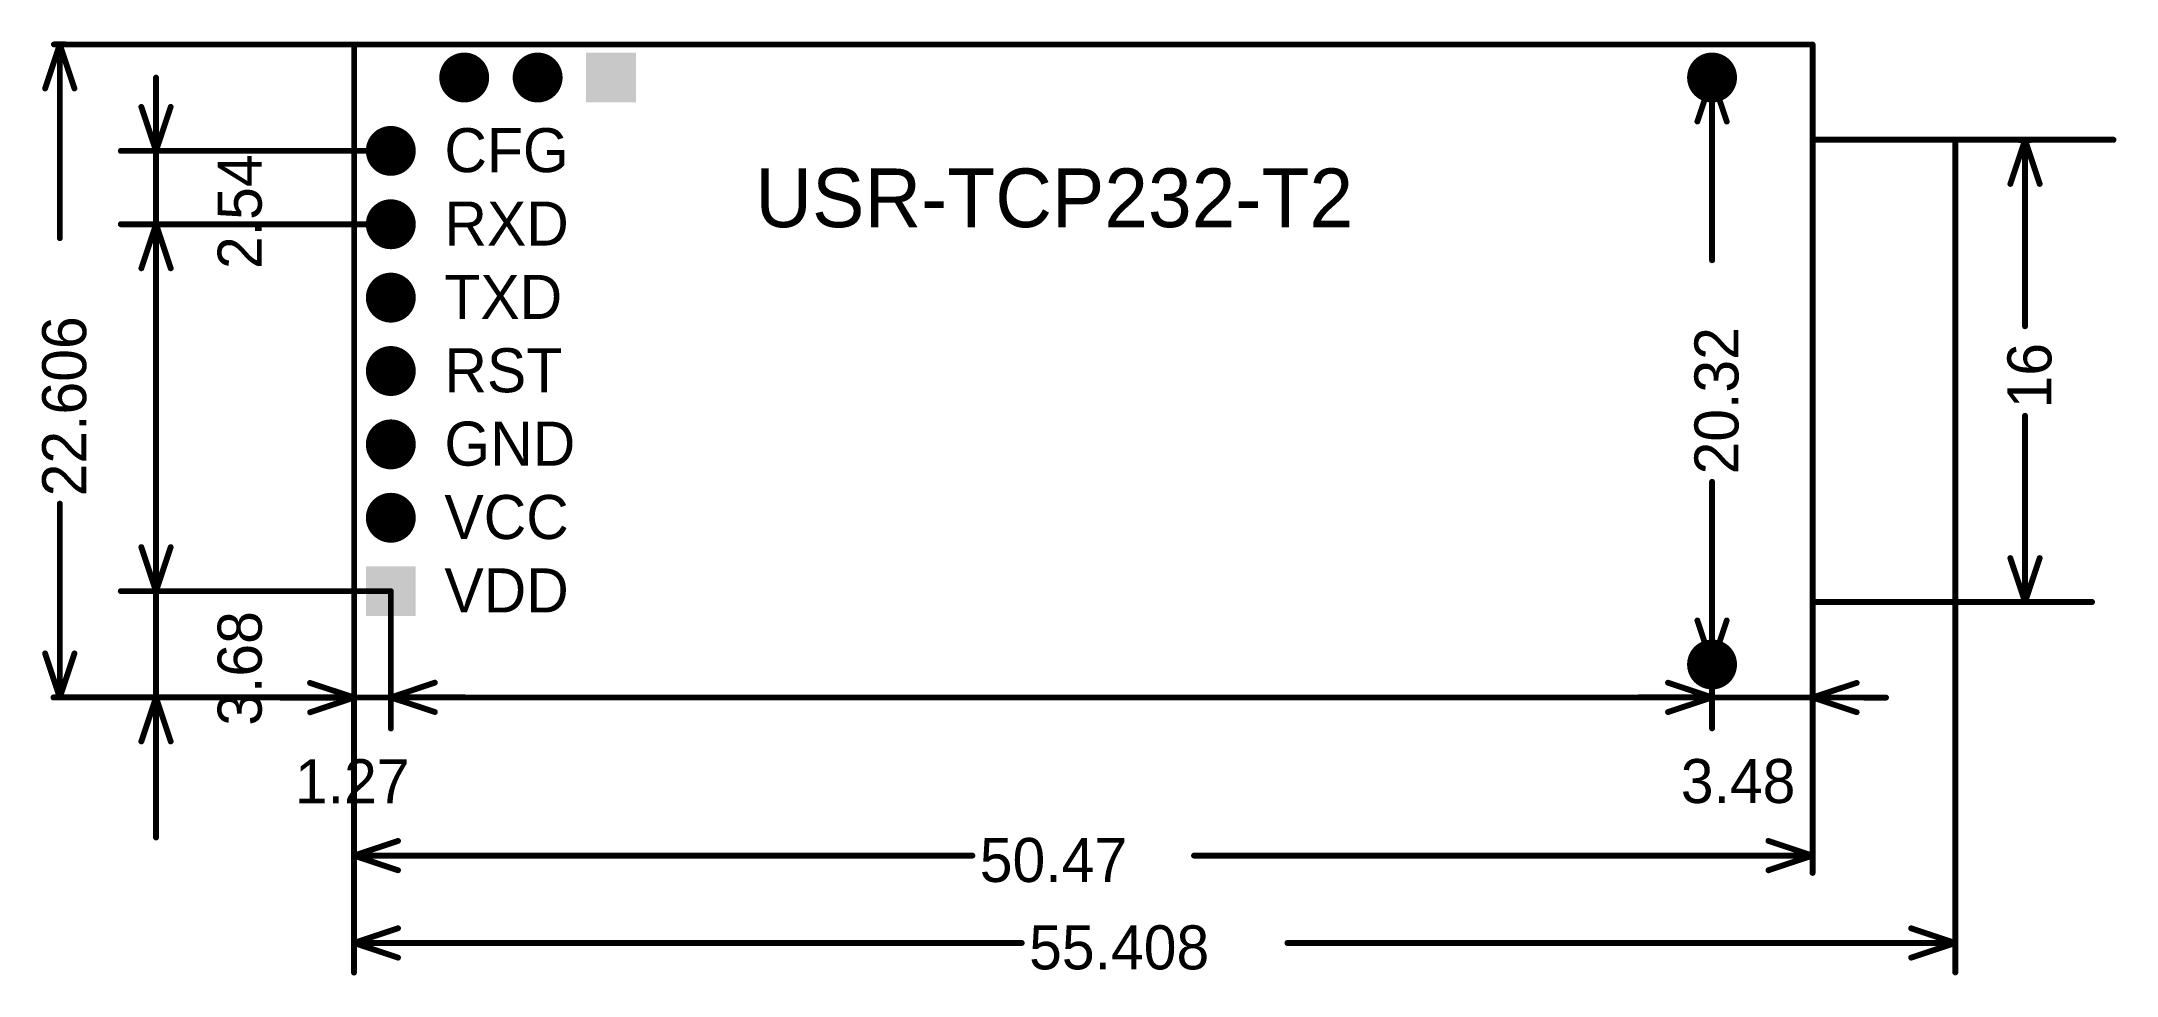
# Model space of a CAD drawing. Extents: x 713.2 to 785, y 287.3 to 319.6.
import ezdxf

# ---------------------------------------------------------------- set-up
doc = ezdxf.new("R2010")
doc.units = 0
doc.header["$MEASUREMENT"] = 0
doc.layers.get('0').update_dxf_attribs({"linetype": 'CONTINUOUS'})
for name, color, linetype in [('BOTTOMSOLDER', 6, 'CONTINUOUS'), ('KEEPOUTLAYER', 6, 'CONTINUOUS'), ('MECHANICAL3', 76, 'CONTINUOUS'), ('MULTILAYER', 9, 'CONTINUOUS'), ('TOPOVERLAY', 2, 'CONTINUOUS'), ('TOPSOLDER', 216, 'CONTINUOUS')]:
    doc.layers.add(name, color=color, linetype=linetype)

# ---------------------------------------------------------------- blocks, each defined once
blk = doc.blocks.new('SIP_7_1')
at = {"layer": 'BOTTOMSOLDER', "const_width": 0.8636}
for points in [[(2.1082, 0, 1), (2.9718, 0, 1)], [(4.6482, 0, 1), (5.5118, 0, 1)], [(7.188208, 0, 1), (8.051808, 0, 1)], [(9.7282, 0, 1), (10.5918, 0, 1)], [(12.2682, 0, 1), (13.1318, 0, 1)], [(14.8082, 0, 1), (15.6718, 0, 1)]]:
    blk.add_lwpolyline(points, format="xyb", close=True, dxfattribs=at)
at = {"layer": 'BOTTOMSOLDER'}
blk.add_solid([(-0.8636, -0.8636), (0.8636, -0.8636), (-0.8636, 0.8636), (0.8636, 0.8636)], dxfattribs=at)
at = {"layer": 'MULTILAYER', "const_width": 0.762}
for points in [[(2.159, 0, 1), (2.921, 0, 1)], [(4.699, 0, 1), (5.461, 0, 1)], [(7.239008, 0, 1), (8.001008, 0, 1)], [(9.779, 0, 1), (10.541, 0, 1)], [(12.319, 0, 1), (13.081, 0, 1)], [(14.859, 0, 1), (15.621, 0, 1)]]:
    blk.add_lwpolyline(points, format="xyb", close=True, dxfattribs=at)
at = {"layer": 'MULTILAYER'}
blk.add_solid([(-0.762, -0.762), (0.762, -0.762), (-0.762, 0.762), (0.762, 0.762)], dxfattribs=at)
at = {"layer": 'TOPSOLDER', "const_width": 0.8636}
for points in [[(2.1082, 0, 1), (2.9718, 0, 1)], [(4.6482, 0, 1), (5.5118, 0, 1)], [(7.188208, 0, 1), (8.051808, 0, 1)], [(9.7282, 0, 1), (10.5918, 0, 1)], [(12.2682, 0, 1), (13.1318, 0, 1)], [(14.8082, 0, 1), (15.6718, 0, 1)]]:
    blk.add_lwpolyline(points, format="xyb", close=True, dxfattribs=at)
at = {"layer": 'TOPSOLDER'}
blk.add_solid([(-0.8636, -0.8636), (0.8636, -0.8636), (-0.8636, 0.8636), (0.8636, 0.8636)], dxfattribs=at)
blk = doc.blocks.new('SIP_3_2')
at = {"layer": 'BOTTOMSOLDER', "const_width": 0.8636}
for points in [[(2.1082, 0.000008, 1), (2.9718, 0.000008, 1)], [(4.6482, 0.000008, 1), (5.5118, 0.000008, 1)]]:
    blk.add_lwpolyline(points, format="xyb", close=True, dxfattribs=at)
at = {"layer": 'BOTTOMSOLDER'}
blk.add_solid([(-0.8636, -0.863592), (0.8636, -0.863592), (-0.8636, 0.863608), (0.8636, 0.863608)], dxfattribs=at)
at = {"layer": 'MULTILAYER', "const_width": 0.762}
for points in [[(2.159, 0.000008, 1), (2.921, 0.000008, 1)], [(4.699, 0.000008, 1), (5.461, 0.000008, 1)]]:
    blk.add_lwpolyline(points, format="xyb", close=True, dxfattribs=at)
at = {"layer": 'MULTILAYER'}
blk.add_solid([(-0.762, -0.761992), (0.762, -0.761992), (-0.762, 0.762008), (0.762, 0.762008)], dxfattribs=at)
at = {"layer": 'TOPSOLDER', "const_width": 0.8636}
for points in [[(2.1082, 0.000008, 1), (2.9718, 0.000008, 1)], [(4.6482, 0.000008, 1), (5.5118, 0.000008, 1)]]:
    blk.add_lwpolyline(points, format="xyb", close=True, dxfattribs=at)
at = {"layer": 'TOPSOLDER'}
blk.add_solid([(-0.8636, -0.863592), (0.8636, -0.863592), (-0.8636, 0.863608), (0.8636, 0.863608)], dxfattribs=at)

msp = doc.modelspace()

# ---------------------------------------------------------------- linework, layer by layer
at = {"layer": 'BOTTOMSOLDER', "const_width": 0.8636}
for points in [[(770.5852, 318.389, 1), (771.4488, 318.389, 1)], [(770.5852, 298.069, 1), (771.4488, 298.069, 1)]]:
    msp.add_lwpolyline(points, format="xyb", close=True, dxfattribs=at)
at = {"layer": 'KEEPOUTLAYER', "const_width": 0.2032}
for points in [[(724.027, 319.532), (774.4968, 319.532)], [(724.027, 296.926), (724.027, 319.532)], [(774.4968, 296.926), (774.4968, 319.532)], [(779.434611, 290.768989), (779.434611, 300.23308)], [(724.027, 296.926), (774.4968, 296.926)], [(724.027, 293.1414), (724.027, 296.926)]]:
    msp.add_lwpolyline(points, dxfattribs=at)
at = {"layer": 'KEEPOUTLAYER', "const_width": 0.1016}
for points in [[(723.9762, 319.532, 1), (724.0778, 319.532, 1)], [(723.9762, 319.532, 1), (724.0778, 319.532, 1)], [(774.446, 319.532, 1), (774.5476, 319.532, 1)], [(774.446, 319.532, 1), (774.5476, 319.532, 1)], [(779.383811, 300.23308, 1), (779.485411, 300.23308, 1)], [(723.9762, 296.926, 1), (724.0778, 296.926, 1)], [(723.9762, 296.926, 1), (724.0778, 296.926, 1)], [(723.9762, 296.926, 1), (724.0778, 296.926, 1)], [(774.446, 296.926, 1), (774.5476, 296.926, 1)], [(774.446, 296.926, 1), (774.5476, 296.926, 1)], [(723.9762, 293.1414, 1), (724.0778, 293.1414, 1)], [(779.383811, 290.768989, 1), (779.485411, 290.768989, 1)]]:
    msp.add_lwpolyline(points, format="xyb", close=True, dxfattribs=at)
at = {"layer": 'MECHANICAL3', "const_width": 0.2032}
for points in [[(713.3336, 318.011), (713.8416, 319.535)], [(713.6384, 319.535), (714.0448, 319.535)], [(713.6524, 319.532), (724.0524, 319.532)], [(713.8416, 312.828043), (713.8416, 319.535)], [(713.8416, 319.535), (714.3496, 318.011)], [(717.172, 315.849), (717.172, 318.389)], [(770.509, 316.865), (771.017, 318.389)], [(770.8138, 318.389), (771.2202, 318.389)], [(771.017, 312.06329), (771.017, 318.389)], [(771.017, 318.389), (771.525, 316.865)], [(716.664, 317.373), (717.172, 315.849)], [(717.172, 315.849), (717.68, 317.373)], [(715.952, 315.849), (725.297, 315.849)], [(716.9688, 315.849), (717.3752, 315.849)], [(717.172, 292.078999), (717.172, 315.849)], [(779.434611, 316.23508), (784.910851, 316.23508)], [(781.339001, 314.704999), (781.847001, 316.228999)], [(781.643801, 316.228999), (782.050201, 316.228999)], [(781.847001, 309.778029), (781.847001, 316.228999)], [(781.847001, 316.228999), (782.355001, 314.704999)], [(715.952, 313.309), (725.297, 313.309)], [(716.664, 311.785), (717.172, 313.309)], [(716.9688, 313.309), (717.3752, 313.309)], [(717.172, 310.769), (717.172, 313.309)], [(717.172, 313.309), (717.68, 311.785)], [(781.847001, 300.229001), (781.847001, 306.679971)], [(771.017, 298.069), (771.017, 304.39471)], [(713.8416, 296.929), (713.8416, 303.635956)], [(717.172, 300.609), (717.172, 303.149)], [(716.664, 302.133), (717.172, 300.609)], [(717.172, 300.609), (717.68, 302.133)], [(781.339001, 301.753001), (781.847001, 300.229001)], [(781.847001, 300.229001), (782.355001, 301.753001)], [(715.952, 300.609), (725.297, 300.609)], [(716.9688, 300.609), (717.3752, 300.609)], [(725.297, 295.854001), (725.297, 300.609)], [(779.434611, 300.23308), (784.169171, 300.23308)], [(779.434611, 287.411211), (779.434611, 300.23308)], [(781.643801, 300.229001), (782.050201, 300.229001)], [(770.509, 299.593), (771.017, 298.069)], [(771.017, 298.069), (771.525, 299.593)], [(713.3336, 298.453), (713.8416, 296.929)], [(713.8416, 296.929), (714.3496, 298.453)], [(770.8138, 298.069), (771.2202, 298.069)], [(771.017, 295.859002), (771.017, 298.069)], [(722.501804, 297.430398), (724.027, 296.926)], [(725.297, 296.929), (726.819796, 297.440599)], [(769.493439, 297.438313), (771.017, 296.929)], [(774.496998, 296.926), (776.021438, 297.432687)], [(713.622002, 296.929), (724.021999, 296.929)], [(713.6384, 296.929), (714.0448, 296.929)], [(716.664, 295.405), (717.172, 296.929)], [(716.9688, 296.929), (717.3752, 296.929)], [(717.172, 294.389), (717.172, 296.929)], [(717.172, 296.929), (717.68, 295.405)], [(721.487008, 296.920001), (724.027, 296.926)], [(722.504204, 296.414401), (724.027, 296.926)], [(724.021999, 287.404), (724.021999, 296.929)], [(724.02652, 297.1292), (724.02748, 296.7228)], [(725.29652, 297.1322), (725.29748, 296.7258)], [(725.297, 296.929), (727.836992, 296.934999)], [(725.297, 296.929), (726.822194, 296.424601)], [(768.477, 296.931189), (771.017, 296.929)], [(769.492563, 296.422313), (771.017, 296.929)], [(771.016825, 296.7258), (771.017175, 297.1322)], [(774.496825, 296.7228), (774.497173, 297.1292)], [(774.496998, 296.926), (777.036998, 296.923811)], [(774.496998, 296.926), (776.020561, 296.416687)], [(774.497001, 290.854), (774.497001, 296.929)], [(724.021999, 291.453999), (725.545999, 291.961999)], [(724.021999, 291.250799), (724.021999, 291.657199)], [(724.021999, 291.453999), (745.422705, 291.453999)], [(724.021999, 291.453999), (725.545999, 290.945999)], [(753.091293, 291.453999), (774.491999, 291.453999)], [(772.967999, 291.961999), (774.491999, 291.453999)], [(772.967999, 290.945999), (774.491999, 291.453999)], [(774.491999, 291.250799), (774.491999, 291.657199)], [(724.021999, 288.428999), (725.545999, 288.936999)], [(724.021999, 288.225799), (724.021999, 288.632199)], [(777.906001, 288.936999), (779.430001, 288.428999)], [(779.430001, 288.225799), (779.430001, 288.632199)], [(724.021999, 288.428999), (747.129954, 288.428999)], [(724.021999, 288.428999), (725.545999, 287.920999)], [(756.322046, 288.428999), (779.430001, 288.428999)], [(777.906001, 287.920999), (779.430001, 288.428999)]]:
    msp.add_lwpolyline(points, dxfattribs=at)
at = {"layer": 'MECHANICAL3', "const_width": 0.1016}
for points in [[(713.5876, 319.535, 1), (713.6892, 319.535, 1)], [(713.6016, 319.532, 1), (713.7032, 319.532, 1)], [(713.7908, 319.535, 1), (713.8924, 319.535, 1)], [(713.7908, 319.535, 1), (713.8924, 319.535, 1)], [(713.7908, 319.535, 1), (713.8924, 319.535, 1)], [(713.994, 319.535, 1), (714.0956, 319.535, 1)], [(724.0016, 319.532, 1), (724.1032, 319.532, 1)], [(713.2828, 318.011, 1), (713.3844, 318.011, 1)], [(714.2988, 318.011, 1), (714.4004, 318.011, 1)], [(717.1212, 318.389, 1), (717.2228, 318.389, 1)], [(770.763, 318.389, 1), (770.8646, 318.389, 1)], [(770.9662, 318.389, 1), (771.0678, 318.389, 1)], [(770.9662, 318.389, 1), (771.0678, 318.389, 1)], [(770.9662, 318.389, 1), (771.0678, 318.389, 1)], [(771.1694, 318.389, 1), (771.271, 318.389, 1)], [(716.6132, 317.373, 1), (716.7148, 317.373, 1)], [(717.6292, 317.373, 1), (717.7308, 317.373, 1)], [(770.4582, 316.865, 1), (770.5598, 316.865, 1)], [(771.4742, 316.865, 1), (771.5758, 316.865, 1)], [(715.9012, 315.849, 1), (716.0028, 315.849, 1)], [(716.918, 315.849, 1), (717.0196, 315.849, 1)], [(717.1212, 315.849, 1), (717.2228, 315.849, 1)], [(717.1212, 315.849, 1), (717.2228, 315.849, 1)], [(717.1212, 315.849, 1), (717.2228, 315.849, 1)], [(717.1212, 315.849, 1), (717.2228, 315.849, 1)], [(717.3244, 315.849, 1), (717.426, 315.849, 1)], [(725.2462, 315.849, 1), (725.3478, 315.849, 1)], [(779.383811, 316.23508, 1), (779.485411, 316.23508, 1)], [(781.593001, 316.228999, 1), (781.694601, 316.228999, 1)], [(781.796201, 316.228999, 1), (781.897801, 316.228999, 1)], [(781.796201, 316.228999, 1), (781.897801, 316.228999, 1)], [(781.796201, 316.228999, 1), (781.897801, 316.228999, 1)], [(781.999401, 316.228999, 1), (782.101001, 316.228999, 1)], [(784.860051, 316.23508, 1), (784.961651, 316.23508, 1)], [(781.288201, 314.704999, 1), (781.389801, 314.704999, 1)], [(782.304201, 314.704999, 1), (782.405801, 314.704999, 1)], [(715.9012, 313.309, 1), (716.0028, 313.309, 1)], [(716.918, 313.309, 1), (717.0196, 313.309, 1)], [(717.1212, 313.309, 1), (717.2228, 313.309, 1)], [(717.1212, 313.309, 1), (717.2228, 313.309, 1)], [(717.1212, 313.309, 1), (717.2228, 313.309, 1)], [(717.3244, 313.309, 1), (717.426, 313.309, 1)], [(725.2462, 313.309, 1), (725.3478, 313.309, 1)], [(713.7908, 312.828043, 1), (713.8924, 312.828043, 1)], [(716.6132, 311.785, 1), (716.7148, 311.785, 1)], [(717.6292, 311.785, 1), (717.7308, 311.785, 1)], [(770.9662, 312.06329, 1), (771.0678, 312.06329, 1)], [(717.1212, 310.769, 1), (717.2228, 310.769, 1)], [(781.796201, 309.778029, 1), (781.897801, 309.778029, 1)], [(781.796201, 306.679971, 1), (781.897801, 306.679971, 1)], [(770.9662, 304.39471, 1), (771.0678, 304.39471, 1)], [(713.7908, 303.635956, 1), (713.8924, 303.635956, 1)], [(717.1212, 303.149, 1), (717.2228, 303.149, 1)], [(716.6132, 302.133, 1), (716.7148, 302.133, 1)], [(717.6292, 302.133, 1), (717.7308, 302.133, 1)], [(781.288201, 301.753001, 1), (781.389801, 301.753001, 1)], [(782.304201, 301.753001, 1), (782.405801, 301.753001, 1)], [(715.9012, 300.609, 1), (716.0028, 300.609, 1)], [(716.918, 300.609, 1), (717.0196, 300.609, 1)], [(717.1212, 300.609, 1), (717.2228, 300.609, 1)], [(717.1212, 300.609, 1), (717.2228, 300.609, 1)], [(717.1212, 300.609, 1), (717.2228, 300.609, 1)], [(717.3244, 300.609, 1), (717.426, 300.609, 1)], [(725.2462, 300.609, 1), (725.3478, 300.609, 1)], [(725.2462, 300.609, 1), (725.3478, 300.609, 1)], [(779.383811, 300.23308, 1), (779.485411, 300.23308, 1)], [(779.383811, 300.23308, 1), (779.485411, 300.23308, 1)], [(781.593001, 300.229001, 1), (781.694601, 300.229001, 1)], [(781.796201, 300.229001, 1), (781.897801, 300.229001, 1)], [(781.796201, 300.229001, 1), (781.897801, 300.229001, 1)], [(781.796201, 300.229001, 1), (781.897801, 300.229001, 1)], [(781.999401, 300.229001, 1), (782.101001, 300.229001, 1)], [(784.118371, 300.23308, 1), (784.219971, 300.23308, 1)], [(770.4582, 299.593, 1), (770.5598, 299.593, 1)], [(771.4742, 299.593, 1), (771.5758, 299.593, 1)], [(713.2828, 298.453, 1), (713.3844, 298.453, 1)], [(714.2988, 298.453, 1), (714.4004, 298.453, 1)], [(770.763, 298.069, 1), (770.8646, 298.069, 1)], [(770.9662, 298.069, 1), (771.0678, 298.069, 1)], [(770.9662, 298.069, 1), (771.0678, 298.069, 1)], [(770.9662, 298.069, 1), (771.0678, 298.069, 1)], [(770.9662, 298.069, 1), (771.0678, 298.069, 1)], [(771.1694, 298.069, 1), (771.271, 298.069, 1)], [(722.451004, 297.430398, 1), (722.552604, 297.430398, 1)], [(726.768996, 297.440599, 1), (726.870596, 297.440599, 1)], [(769.442639, 297.438313, 1), (769.544239, 297.438313, 1)], [(775.970638, 297.432687, 1), (776.072238, 297.432687, 1)], [(713.571202, 296.929, 1), (713.672802, 296.929, 1)], [(713.5876, 296.929, 1), (713.6892, 296.929, 1)], [(713.7908, 296.929, 1), (713.8924, 296.929, 1)], [(713.7908, 296.929, 1), (713.8924, 296.929, 1)], [(713.7908, 296.929, 1), (713.8924, 296.929, 1)], [(713.994, 296.929, 1), (714.0956, 296.929, 1)], [(716.918, 296.929, 1), (717.0196, 296.929, 1)], [(717.1212, 296.929, 1), (717.2228, 296.929, 1)], [(717.1212, 296.929, 1), (717.2228, 296.929, 1)], [(717.1212, 296.929, 1), (717.2228, 296.929, 1)], [(717.3244, 296.929, 1), (717.426, 296.929, 1)], [(721.436208, 296.920001, 1), (721.537808, 296.920001, 1)], [(723.971199, 296.929, 1), (724.072799, 296.929, 1)], [(723.971199, 296.929, 1), (724.072799, 296.929, 1)], [(723.97572, 297.1292, 1), (724.07732, 297.1292, 1)], [(723.9762, 296.926, 1), (724.0778, 296.926, 1)], [(723.9762, 296.926, 1), (724.0778, 296.926, 1)], [(723.9762, 296.926, 1), (724.0778, 296.926, 1)], [(723.97668, 296.7228, 1), (724.07828, 296.7228, 1)], [(725.24572, 297.1322, 1), (725.34732, 297.1322, 1)], [(725.2462, 296.929, 1), (725.3478, 296.929, 1)], [(725.2462, 296.929, 1), (725.3478, 296.929, 1)], [(725.2462, 296.929, 1), (725.3478, 296.929, 1)], [(725.24668, 296.7258, 1), (725.34828, 296.7258, 1)], [(727.786192, 296.934999, 1), (727.887792, 296.934999, 1)], [(768.4262, 296.931189, 1), (768.5278, 296.931189, 1)], [(770.966025, 296.7258, 1), (771.067625, 296.7258, 1)], [(770.9662, 296.929, 1), (771.0678, 296.929, 1)], [(770.9662, 296.929, 1), (771.0678, 296.929, 1)], [(770.9662, 296.929, 1), (771.0678, 296.929, 1)], [(770.966375, 297.1322, 1), (771.067975, 297.1322, 1)], [(774.446025, 296.7228, 1), (774.547625, 296.7228, 1)], [(774.446198, 296.926, 1), (774.547798, 296.926, 1)], [(774.446198, 296.926, 1), (774.547798, 296.926, 1)], [(774.446198, 296.926, 1), (774.547798, 296.926, 1)], [(774.446201, 296.929, 1), (774.547801, 296.929, 1)], [(774.446373, 297.1292, 1), (774.547973, 297.1292, 1)], [(776.986198, 296.923811, 1), (777.087798, 296.923811, 1)], [(722.453404, 296.414401, 1), (722.555004, 296.414401, 1)], [(725.2462, 295.854001, 1), (725.3478, 295.854001, 1)], [(726.771394, 296.424601, 1), (726.872994, 296.424601, 1)], [(769.441763, 296.422313, 1), (769.543363, 296.422313, 1)], [(770.9662, 295.859002, 1), (771.0678, 295.859002, 1)], [(775.969761, 296.416687, 1), (776.071361, 296.416687, 1)], [(716.6132, 295.405, 1), (716.7148, 295.405, 1)], [(717.6292, 295.405, 1), (717.7308, 295.405, 1)], [(717.1212, 294.389, 1), (717.2228, 294.389, 1)], [(717.1212, 292.078999, 1), (717.2228, 292.078999, 1)], [(723.971199, 291.657199, 1), (724.072799, 291.657199, 1)], [(723.971199, 291.453999, 1), (724.072799, 291.453999, 1)], [(723.971199, 291.453999, 1), (724.072799, 291.453999, 1)], [(723.971199, 291.453999, 1), (724.072799, 291.453999, 1)], [(725.495199, 291.961999, 1), (725.596799, 291.961999, 1)], [(745.371905, 291.453999, 1), (745.473505, 291.453999, 1)], [(753.040493, 291.453999, 1), (753.142093, 291.453999, 1)], [(772.917199, 291.961999, 1), (773.018799, 291.961999, 1)], [(774.441199, 291.657199, 1), (774.542799, 291.657199, 1)], [(774.441199, 291.453999, 1), (774.542799, 291.453999, 1)], [(774.441199, 291.453999, 1), (774.542799, 291.453999, 1)], [(774.441199, 291.453999, 1), (774.542799, 291.453999, 1)], [(723.971199, 291.250799, 1), (724.072799, 291.250799, 1)], [(725.495199, 290.945999, 1), (725.596799, 290.945999, 1)], [(772.917199, 290.945999, 1), (773.018799, 290.945999, 1)], [(774.441199, 291.250799, 1), (774.542799, 291.250799, 1)], [(774.446201, 290.854, 1), (774.547801, 290.854, 1)], [(723.971199, 288.632199, 1), (724.072799, 288.632199, 1)], [(725.495199, 288.936999, 1), (725.596799, 288.936999, 1)], [(777.855201, 288.936999, 1), (777.956801, 288.936999, 1)], [(779.379201, 288.632199, 1), (779.480801, 288.632199, 1)], [(723.971199, 288.428999, 1), (724.072799, 288.428999, 1)], [(723.971199, 288.428999, 1), (724.072799, 288.428999, 1)], [(723.971199, 288.428999, 1), (724.072799, 288.428999, 1)], [(723.971199, 288.225799, 1), (724.072799, 288.225799, 1)], [(725.495199, 287.920999, 1), (725.596799, 287.920999, 1)], [(747.079154, 288.428999, 1), (747.180754, 288.428999, 1)], [(756.271246, 288.428999, 1), (756.372846, 288.428999, 1)], [(777.855201, 287.920999, 1), (777.956801, 287.920999, 1)], [(779.379201, 288.428999, 1), (779.480801, 288.428999, 1)], [(779.379201, 288.428999, 1), (779.480801, 288.428999, 1)], [(779.379201, 288.428999, 1), (779.480801, 288.428999, 1)], [(779.379201, 288.225799, 1), (779.480801, 288.225799, 1)], [(723.971199, 287.404, 1), (724.072799, 287.404, 1)], [(779.383811, 287.411211, 1), (779.485411, 287.411211, 1)]]:
    msp.add_lwpolyline(points, format="xyb", close=True, dxfattribs=at)
at = {"layer": 'MULTILAYER', "const_width": 0.762}
for points in [[(770.636, 318.389, 1), (771.398, 318.389, 1)], [(770.636, 298.069, 1), (771.398, 298.069, 1)]]:
    msp.add_lwpolyline(points, format="xyb", close=True, dxfattribs=at)
at = {"layer": 'TOPOVERLAY', "const_width": 0.2032}
for points in [[(774.50188, 316.23508), (779.434611, 316.23508)], [(779.434611, 300.23308), (779.434611, 316.23508)], [(774.50188, 300.23308), (779.434611, 300.23308)]]:
    msp.add_lwpolyline(points, dxfattribs=at)
at = {"layer": 'TOPOVERLAY', "const_width": 0.1016}
for points in [[(774.45108, 316.23508, 1), (774.55268, 316.23508, 1)], [(779.383811, 316.23508, 1), (779.485411, 316.23508, 1)], [(779.383811, 316.23508, 1), (779.485411, 316.23508, 1)], [(774.45108, 300.23308, 1), (774.55268, 300.23308, 1)], [(779.383811, 300.23308, 1), (779.485411, 300.23308, 1)], [(779.383811, 300.23308, 1), (779.485411, 300.23308, 1)]]:
    msp.add_lwpolyline(points, format="xyb", close=True, dxfattribs=at)
at = {"layer": 'TOPSOLDER', "const_width": 0.8636}
for points in [[(770.5852, 318.389, 1), (771.4488, 318.389, 1)], [(770.5852, 298.069, 1), (771.4488, 298.069, 1)]]:
    msp.add_lwpolyline(points, format="xyb", close=True, dxfattribs=at)

# ---------------------------------------------------------------- block references
for name, p, rotation in [('SIP_3_2', (732.917, 318.389008), 180), ('SIP_7_1', (725.297, 300.609), 90)]:
    msp.add_blockref(name, p, dxfattribs=dict(rotation=rotation))

# ---------------------------------------------------------------- texts
at = {"layer": 'MECHANICAL3'}
for s, height, p in [('CFG', 1.524, (727.1512, 315.1124)), ('USR-TCP232-T2', 2.032, (737.910695, 313.207712)), ('RXD', 1.524, (727.1512, 312.5724)), ('TXD', 1.524, (727.1512, 310.0324)), ('RST', 1.524, (727.1512, 307.4924)), ('GND', 1.524, (727.1512, 304.9524)), ('VCC', 1.524, (727.1512, 302.4124)), ('VDD', 1.524, (727.1512, 299.8724)), ('1.27', 1.524, (721.979069, 293.264539)), ('50.47', 1.524, (745.676705, 290.539846)), ('55.408', 1.524, (747.383954, 287.514845))]:
    msp.add_text(s, height=height, dxfattribs=at).set_placement(p)
for s, rotation, p in [('2.54', 90, (720.828614, 311.760461)), ('22.606', 90, (714.755754, 303.889956)), ('20.32', 90, (771.931154, 304.64871)), ('16', 90, (782.761155, 306.933971)), ('3.68', 90, (720.828614, 295.950462)), ('3.48', 360, (769.935313, 293.273317))]:
    msp.add_text(s, height=1.524, rotation=rotation, dxfattribs=at).set_placement(p)

doc.saveas('drawing.dxf')
